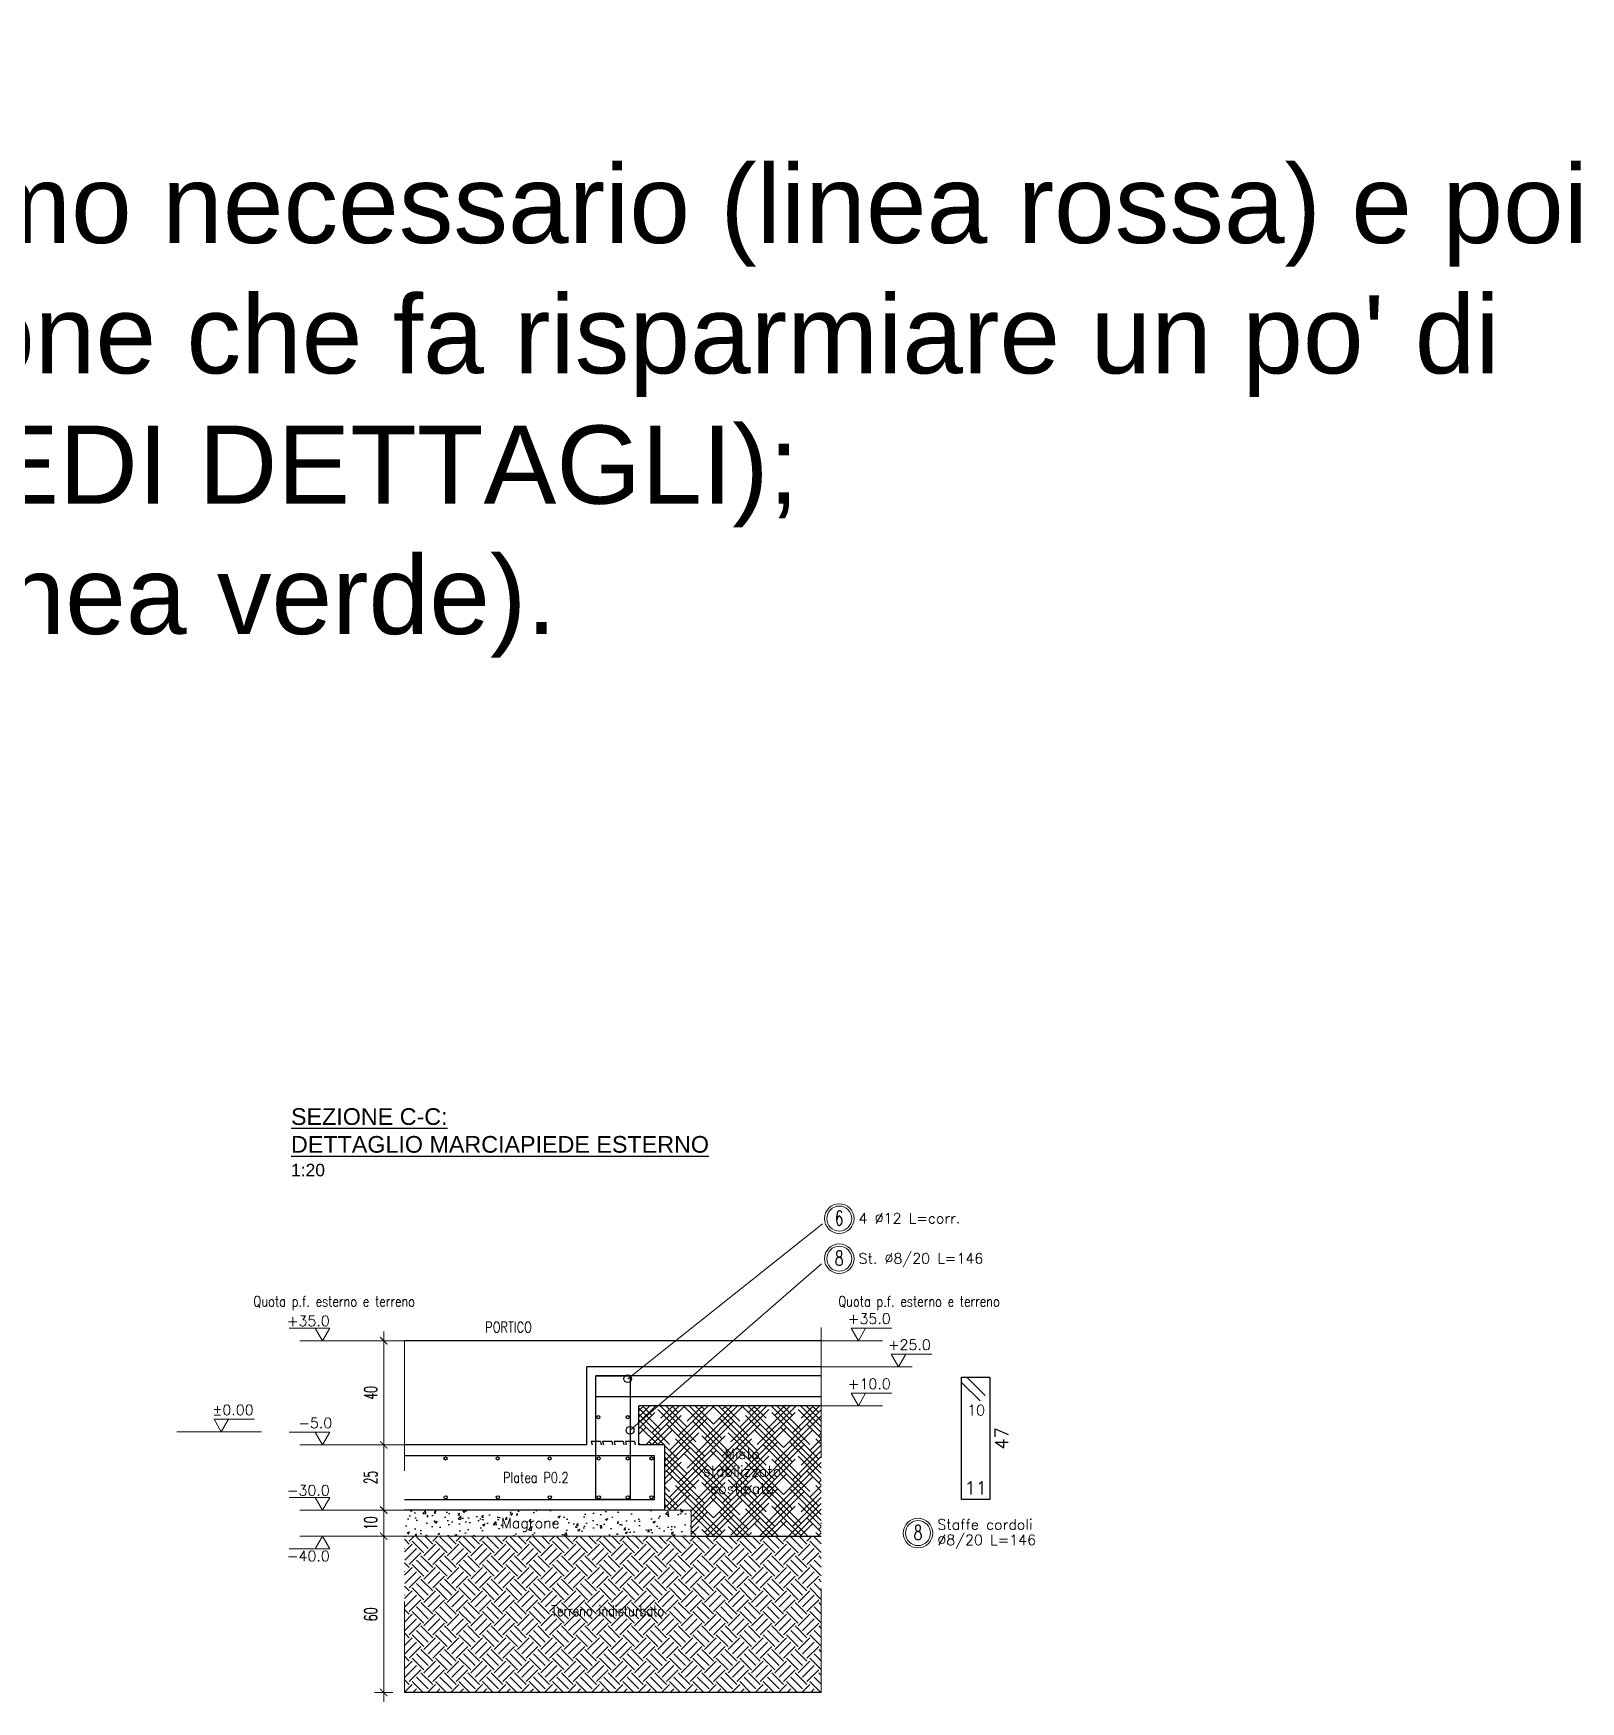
# Model space of a CAD drawing. Header units: metres. Extents: x 1942 to 4061, y -54 to 2640.
# Drawn here: x 3366 to 3959, y 162 to 802 of the extents above; entities that cross this region are included whole.
import ezdxf
from ezdxf.enums import TextEntityAlignment as Align

# ---------------------------------------------------------------- set-up
doc = ezdxf.new("R2010")
doc.units = ezdxf.units.M
doc.header["$LTSCALE"] = 10
doc.header["$PDMODE"] = 35
doc.header["$PDSIZE"] = 0.1
for name, pattern in [('AUSGEZOGEN', [0]), ('CONTINUA', [0]), ('DASHDOT', [1, 0.5, -0.25, 0, -0.25])]:
    doc.linetypes.add(name, pattern=pattern)
for name, color, linetype in [('15-', 6, 'Continuous'), ('15-SI', 4, 'Continuous'), ('Architettonici', 250, 'Continuous'), ('Armatura long', 96, 'Continuous'), ('Ferri desc', 2, 'Continuous'), ('M', 2, 'Continuous'), ('Magrone', 7, 'Continuous'), ('Muri_dettagli', 141, 'Continuous'), ('SEMATEXT', 7, 'Continuous'), ('Testi', 3, 'Continuous')]:
    doc.layers.add(name, color=color, linetype=linetype)
for name, color, linetype, lineweight in [('Architettonico', 250, 'Continuous', 18), ('Descrizioni', 52, 'AUSGEZOGEN', 18), ('dünn', 5, 'Continuous', 18), ('QUOTE', 6, 'AUSGEZOGEN', 18)]:
    doc.layers.add(name, color=color, linetype=linetype, lineweight=lineweight)
doc.layers.add('NOPLOT', color=7, linetype='Continuous', plot=False)
doc.styles.add('100H50', font='romans.shx', dxfattribs={"width": 0.6})
doc.styles.add('Arial', font='arial.ttf')
doc.styles.get("Standard").update_dxf_attribs({"font": 'romans.shx'})
doc.dimstyles.new('1-20', dxfattribs={"dimscale": 0, "dimtxt": 5, "dimasz": 0.4, "dimexe": 0.2, "dimexo": 1, "dimgap": 2.5, "dimtad": 1, "dimdec": 0, "dimzin": 0, "dimdsep": 46, "dimtxsty": '100H50', "dimblk": 'quota1', "dimcen": 0, "dimse1": 1, "dimse2": 1, "dimclrd": 256, "dimclre": 256, "dimclrt": 256, "dimadec": 0, "dimazin": 0, "dimtfac": 1, "dimtdec": 0, "dimtix": 1, "dimtmove": 2, "dimatfit": 3, "dimldrblk": 'Q', "dimfxl": 1, "dimtolj": 1, "dimtzin": 0, "dimlwd": -1, "dimarcsym": 0})
doc.dimstyles.new('Leader 1-50', dxfattribs={"dimscale": 60, "dimtxt": 0.15, "dimasz": 0.1, "dimexe": 0.1, "dimexo": 0.55, "dimgap": 0.1, "dimtad": 1, "dimdec": 0, "dimzin": 0, "dimdsep": 46, "dimtxsty": 'Standard', "dimblk": 'F', "dimcen": 0.09, "dimse1": 1, "dimse2": 1, "dimclrd": 256, "dimclre": 256, "dimclrt": 256, "dimadec": 0, "dimazin": 0, "dimtfac": 1, "dimtdec": 0, "dimtofl": 0, "dimtmove": 2, "dimatfit": 3, "dimldrblk": 'SMALL', "dimfxl": 1, "dimtolj": 1, "dimtzin": 0, "dimlwd": -1, "dimarcsym": 0})
doc.dimstyles.new('QUOTA_STAFFE_ESTRATTE 1-20', dxfattribs={"dimtxt": 5, "dimasz": 6.25, "dimexe": 1, "dimexo": 1, "dimgap": 2, "dimtad": 1, "dimdec": 0, "dimdsep": 46, "dimtxsty": 'Standard', "dimblk": 'CONCRETE_ARROW', "dimcen": 1, "dimse1": 1, "dimse2": 1, "dimsd1": 1, "dimsd2": 1, "dimclrd": 256, "dimclre": 256, "dimclrt": 2, "dimadec": 0, "dimazin": 0, "dimtm": 1, "dimtfac": 1, "dimtdec": 0, "dimtix": 1, "dimtofl": 0, "dimtmove": 0, "dimatfit": 3, "dimldrblk": 'CONCRETE_ARROW', "dimfxl": 1, "dimtolj": 1, "dimarcsym": 0})

# ---------------------------------------------------------------- blocks, each defined once
blk = doc.blocks.new('quota1')
at = {"layer": 'QUOTE'}
for p, q in [((8.8, 0), (-8.8, 0)), ((0, -8.8), (0, 8.8))]:
    blk.add_line(p, q, dxfattribs=at)
at = {"layer": 'QUOTE', "const_width": 1}
blk.add_lwpolyline([(-3.5, -3.5), (3.5, 3.5)], dxfattribs=at)
blk = doc.blocks.new('*D44')
at = {"layer": 'Defpoints', "color": 0, "transparency": 16777216}
for p in [(3556.89, 260.7, -77067.68), (3500.02, 235.7), (3509.51, 235.7, -77067.68)]:
    blk.add_point(p, dxfattribs=at)
at = {"layer": 'QUOTE', "transparency": 16777216}
blk.add_line((3500.02, 260.3), (3500.02, 236.1), dxfattribs=at)
at = {"layer": 'QUOTE', "transparency": 16777216, "xscale": 0.4, "yscale": 0.4, "zscale": 0.4}
for p, rotation in [((3500.02, 260.7), 90), ((3500.02, 235.7), 270)]:
    blk.add_blockref('quota1', p, dxfattribs=dict(at, rotation=rotation))
at = {"layer": 'QUOTE', "transparency": 16777216, "insert": (3495.02, 248.2), "char_height": 5, "attachment_point": 5, "rotation": 90, "style": '100H50'}
blk.add_mtext('\\A1;25', dxfattribs=at)
blk = doc.blocks.new('Q')
at = {"layer": '15-'}
for p, q in [((-4.4, 0), (4.4, 0)), ((0, 4.4), (0, -4.4))]:
    blk.add_line(p, q, dxfattribs=at)
at = {"layer": '15-SI'}
blk.add_line((-3.7, -3.7), (3.7, 3.7), dxfattribs=at)
blk = doc.blocks.new('*D63')
at = {"layer": 'Defpoints', "color": 0, "transparency": 16777216}
for p in [(3507.99, 235.7), (3500.02, 225.7), (3507.99, 225.7)]:
    blk.add_point(p, dxfattribs=at)
at = {"layer": 'QUOTE', "transparency": 16777216}
blk.add_line((3500.02, 235.3), (3500.02, 226.1), dxfattribs=at)
at = {"layer": 'QUOTE', "transparency": 16777216, "xscale": 0.4, "yscale": 0.4, "zscale": 0.4}
for p, rotation in [((3500.02, 235.7), 90), ((3500.02, 225.7), 270)]:
    blk.add_blockref('quota1', p, dxfattribs=dict(at, rotation=rotation))
at = {"layer": 'QUOTE', "transparency": 16777216, "insert": (3495.02, 230.7), "char_height": 5, "attachment_point": 5, "rotation": 90, "style": '100H50'}
blk.add_mtext('\\A1;10', dxfattribs=at)
blk = doc.blocks.new('*D45')
at = {"layer": 'Defpoints', "color": 0, "transparency": 16777216}
for p in [(3583.76, 300.7), (3500.02, 260.7), (3504.19, 260.7)]:
    blk.add_point(p, dxfattribs=at)
at = {"layer": 'QUOTE', "transparency": 16777216}
blk.add_line((3500.02, 300.3), (3500.02, 261.1), dxfattribs=at)
at = {"layer": 'QUOTE', "transparency": 16777216, "xscale": 0.4, "yscale": 0.4, "zscale": 0.4}
for p, rotation in [((3500.02, 300.7), 90), ((3500.02, 260.7), 270)]:
    blk.add_blockref('quota1', p, dxfattribs=dict(at, rotation=rotation))
at = {"layer": 'QUOTE', "transparency": 16777216, "insert": (3495.02, 280.7), "char_height": 5, "attachment_point": 5, "rotation": 90, "style": '100H50'}
blk.add_mtext('\\A1;40', dxfattribs=at)
blk = doc.blocks.new('*D46')
at = {"layer": 'Defpoints', "color": 0, "transparency": 16777216}
for p in [(3507.99, 225.7), (3500.02, 165.7), (3507.99, 165.7)]:
    blk.add_point(p, dxfattribs=at)
at = {"layer": 'QUOTE', "transparency": 16777216}
blk.add_line((3500.02, 225.3), (3500.02, 166.1), dxfattribs=at)
at = {"layer": 'QUOTE', "transparency": 16777216, "xscale": 0.4, "yscale": 0.4, "zscale": 0.4}
for p, rotation in [((3500.02, 225.7), 90), ((3500.02, 165.7), 270)]:
    blk.add_blockref('quota1', p, dxfattribs=dict(at, rotation=rotation))
at = {"layer": 'QUOTE', "transparency": 16777216, "insert": (3495.02, 195.7), "char_height": 5, "attachment_point": 5, "rotation": 90, "style": '100H50'}
blk.add_mtext('\\A1;60', dxfattribs=at)
blk = doc.blocks.new('Descrizioneferro1')
at = {"layer": 'Descrizioni', "color": 8, "linetype": 'ByBlock', "lineweight": -2, "transparency": 16777216}
blk.add_circle((0, 0), 14.2, dxfattribs=at)
at = {"layer": 'Descrizioni', "color": 3, "linetype": 'ByBlock', "lineweight": -2, "transparency": 16777216}
blk.add_circle((0, 0), 12, dxfattribs=at)
at = {"color": 3, "linetype": 'ByBlock', "lineweight": -2, "transparency": 16777216, "width": 0.7}
blk.add_attdef('888', text='', height=14, dxfattribs=at).set_placement((0, -6.5), align=Align.CENTER)
blk = doc.blocks.new('_Small')
at = {"color": 0, "linetype": 'ByBlock', "lineweight": -2}
blk.add_circle((0, 0), 0.25, dxfattribs=at)
blk = doc.blocks.new('F')
blk.add_hatch(color=256).paths.add_polyline_path([(-8.64, 1.44), (-8.64, -1.44), (0, 0)])
for p, q in [((0, 12), (0, -12)), ((-8.64, 1.44), (0, 0)), ((-8.64, 1.44), (-8.64, -1.44)), ((0, 0), (-8.64, -1.44))]:
    blk.add_line(p, q)
blk = doc.blocks.new('*D47')
at = {"layer": 'Defpoints', "color": 0, "transparency": 16777216}
for p in [(3721.87, 239.7), (3732.67, 239.7), (3732.67, 239.7)]:
    blk.add_point(p, dxfattribs=at)
at = {"layer": 'M', "color": 2, "transparency": 16777216, "insert": (3727.27, 244.2), "char_height": 5, "attachment_point": 5}
blk.add_mtext('\\A1;11', dxfattribs=at)
blk = doc.blocks.new('CONCRETE_ARROW')
at = {"color": 0, "linetype": 'ByBlock'}
for p, q in [((-1, 0), (0, 0)), ((0, 1), (0, -1))]:
    blk.add_line(p, q, dxfattribs=at)
at = {"color": 0, "linetype": 'ByBlock', "const_width": 0.15}
blk.add_lwpolyline([(1, 1), (-1, -1)], dxfattribs=at)
blk = doc.blocks.new('*D48')
at = {"layer": 'Defpoints', "color": 0, "transparency": 16777216}
for p in [(3732.67, 286.7), (3732.67, 286.7), (3732.67, 239.7)]:
    blk.add_point(p, dxfattribs=at)
at = {"layer": 'M', "color": 2, "transparency": 16777216, "insert": (3737.17, 263.2), "char_height": 5, "attachment_point": 5, "rotation": 90}
blk.add_mtext('\\A1;47', dxfattribs=at)

msp = doc.modelspace()

# ---------------------------------------------------------------- hatches: boundary and pattern name
at = {"layer": 'Architettonico', "transparency": 33554687}
h = msp.add_hatch(dxfattribs=at)
h.set_pattern_fill('HOUND', color=256, angle=45, style=0)
h.set_pattern_definition([(45, (-118091.8223, 91723.6013), (3.367596045, 5.612660076), [25.4, -12.7]), (135, (-118091.8223, 91723.6013), (3.367596045, -5.612660076), [25.4, -12.7])])
h.paths.add_polyline_path([(3667.99, 275.7), (3597.99, 275.7), (3597.99, 260.7), (3607.99, 260.7), (3607.99, 235.7), (3617.99, 235.7), (3617.99, 225.7), (3667.99, 225.7)])
h = msp.add_hatch(dxfattribs=at)
h.set_pattern_fill('EARTH', color=256, angle=45, style=0)
h.set_pattern_definition([(45, (-118091.822, 91723.601), (9e-16, 8.98025612), [6.35, -6.35]), (45, (-118093.506, 91725.285), (9e-16, 8.98025612), [6.35, -6.35]), (45, (-118095.19, 91726.969), (9e-16, 8.98025612), [6.35, -6.35]), (135, (-118095.19, 91728.0914), (-8.98025612, 9e-16), [6.35, -6.35]), (135, (-118093.506, 91729.775), (-8.98025612, 9e-16), [6.35, -6.35]), (135, (-118091.822, 91731.459), (-8.98025612, 9e-16), [6.35, -6.35])])
h.paths.add_polyline_path([(3667.99, 225.7), (3617.99, 225.7), (3507.99, 225.7), (3507.99, 165.7), (3667.99, 165.7)])
at = {"layer": 'Magrone', "transparency": 33554687}
h = msp.add_hatch(dxfattribs=at)
h.set_pattern_fill('AR-CONC', color=256, scale=0.05, style=0)
h.set_pattern_definition([(50, (-30226.208, 32510.847), (9.1092334, -0.7969543), [0.9525, -10.4775]), (355, (-30226.208, 32510.847), (-1.7621413, 9.5528321), [0.762, -8.382]), (100.451, (-30225.449, 32510.78), (7.3471251, 8.7558344), [0.8095, -8.9045]), (46.1842, (-30226.208, 32513.387), (13.553952, -2.1021164), [1.42875, -15.71625]), (96.6356, (-30225.079, 32513.211), (11.8702117, 12.3712778), [1.21425, -13.35675]), (351.184, (-30226.208, 32513.387), (11.8702303, 12.371256), [1.143, -12.573]), (21, (-30224.938, 32512.752), (7.580744, -5.1132759), [0.9525, -10.4775]), (326, (-30224.938, 32512.752), (3.0901014, 9.2093983), [0.762, -8.382]), (71.4514, (-30224.307, 32512.3255), (10.6708245, 4.0961429), [0.8095, -8.9045]), (37.5, (-30226.2083, 32510.8467), (0.15443016, 4.22775194), [0, -8.2804, 0, -8.509, 0, -8.41375]), (7.5, (-30226.2083, 32510.8467), (3.34098313, 5.00902874), [0, -4.8514, 0, -8.0899, 0, -3.20675]), (327.5, (-30229.0404, 32510.8467), (6.77952976, -0.2864372), [0, -3.175, 0, -9.906, 0, -13.1445]), (317.5, (-30230.3104, 32510.8467), (7.4064591, 1.27132455), [0, -4.1275, 0, -6.5786, 0, -9.3345])])
h.paths.add_polyline_path([(3617.99, 225.7), (3617.99, 235.7), (3507.99, 235.7), (3507.99, 225.7)])

# ---------------------------------------------------------------- linework, layer by layer
at = {"ltscale": 2, "transparency": 33554687}
msp.add_line((3617.99, 225.7), (3667.99, 225.7), dxfattribs=at)
at = {"layer": 'Architettonici', "lineweight": -3, "ltscale": 10, "transparency": 33554687}
msp.add_line((3667.99, 300.7), (3507.99, 300.7), dxfattribs=at)
at = {"layer": 'Armatura long', "transparency": 33554687}
for p, q in [((3667.99, 287.2), (3581.39, 287.2)), ((3667.99, 279.2), (3581.39, 279.2)), ((3507.99, 256.7), (3603.99, 256.7)), ((3603.99, 239.7), (3603.99, 256.7)), ((3507.99, 239.7), (3603.99, 239.7))]:
    msp.add_line(p, q, dxfattribs=at)
at = {"layer": 'Armatura long', "linetype": 'Continuous', "transparency": 33554687}
for p, q in [((3728.94, 277.63), (3721.87, 284.7)), ((3723.87, 286.7), (3730.94, 279.63))]:
    msp.add_line(p, q, dxfattribs=at)
at = {"layer": 'Armatura long', "transparency": 33554687}
for points in [[(3594.59, 287.2), (3594.59, 239.7), (3581.39, 239.7), (3581.39, 287.2), (3594.59, 287.2)], [(3732.67, 286.7), (3732.67, 239.7), (3721.87, 239.7), (3721.87, 286.7), (3732.67, 286.7)]]:
    msp.add_lwpolyline(points, close=True, dxfattribs=at)
for centre in [(3582.38, 271.33, 77067.68), (3593.67, 271.33, 77067.68), (3523.73, 255.5), (3543.73, 255.5), (3563.73, 255.5), (3582.53, 255.5), (3593.67, 255.5), (3602.79, 255.5), (3523.8, 240.61, 77067.68), (3543.8, 240.61, 77067.68), (3563.8, 240.61, 77067.68), (3582.6, 240.61, 77067.68), (3593.67, 240.61, 77067.68), (3602.79, 240.61, 77067.68)]:
    msp.add_circle(centre, 0.6, dxfattribs=at)
at = {"layer": 'dünn', "linetype": 'Continuous', "transparency": 33554687}
for p, q in [((3463.71, 305.54), (3479.3, 305.54)), ((3473.72, 305.54), (3476.51, 300.7)), ((3479.3, 305.54), (3476.51, 300.7)), ((3679.43, 305.54), (3682.23, 300.7)), ((3695.03, 305.54), (3679.43, 305.54)), ((3685.02, 305.54), (3682.23, 300.7)), ((3694.81, 295.54), (3697.61, 290.7)), ((3710.41, 295.54), (3694.81, 295.54)), ((3700.4, 295.54), (3697.61, 290.7)), ((3679.43, 280.54), (3682.23, 275.7)), ((3695.03, 280.54), (3679.43, 280.54)), ((3685.02, 280.54), (3682.23, 275.7)), ((3434.87, 270.54), (3437.66, 265.7)), ((3450.47, 270.54), (3434.87, 270.54)), ((3440.46, 270.54), (3437.66, 265.7)), ((3479.3, 265.54), (3463.71, 265.54)), ((3473.72, 265.54), (3476.51, 260.7)), ((3479.3, 265.54), (3476.51, 260.7)), ((3463.71, 240.54), (3479.3, 240.54)), ((3473.72, 240.54), (3476.51, 235.7)), ((3479.3, 240.54), (3476.51, 235.7)), ((3473.72, 220.87), (3476.51, 225.7)), ((3479.3, 220.87), (3476.51, 225.7)), ((3463.71, 220.87), (3479.3, 220.87))]:
    msp.add_line(p, q, dxfattribs=at)
at = {"layer": 'Magrone', "linetype": 'Continuous', "lineweight": 0, "ltscale": 2, "transparency": 33554687}
msp.add_lwpolyline([(3507.99, 225.7), (3617.99, 225.7), (3617.99, 235.7), (3507.99, 235.7)], dxfattribs=at)
at = {"layer": 'Muri_dettagli', "transparency": 33554687}
for p, q in [((3667.99, 290.7), (3577.99, 290.7)), ((3577.99, 260.7), (3577.99, 290.7)), ((3667.99, 275.7), (3597.99, 275.7)), ((3597.99, 260.7), (3597.99, 275.7)), ((3577.99, 260.7), (3507.99, 260.7)), ((3579.7, 261.97), (3579.98, 260.7)), ((3583.2, 261.97), (3579.7, 261.97)), ((3583.2, 261.97), (3583.47, 260.7)), ((3584.06, 261.97), (3584.34, 260.7)), ((3587.56, 261.97), (3584.06, 261.97)), ((3587.56, 261.97), (3587.83, 260.7)), ((3588.42, 261.97), (3588.7, 260.7)), ((3591.92, 261.97), (3588.42, 261.97)), ((3591.92, 261.97), (3592.19, 260.7)), ((3592.78, 261.97), (3593.06, 260.7)), ((3596.28, 261.97), (3592.78, 261.97)), ((3596.28, 261.97), (3596.55, 260.7)), ((3607.99, 260.7), (3597.99, 260.7)), ((3607.99, 235.7), (3607.99, 260.7)), ((3607.99, 235.7), (3507.99, 235.7))]:
    msp.add_line(p, q, dxfattribs=at)
at = {"layer": 'NOPLOT', "transparency": 33554687}
msp.add_line((3667.99, 165.7), (3507.99, 165.7), dxfattribs=at)
at = {"layer": 'QUOTE', "color": 8, "linetype": 'DASHDOT', "ltscale": 10, "transparency": 33554687}
for p, q in [((3667.99, 305.7), (3667.99, 165.7)), ((3507.99, 300.7), (3467.81, 300.7)), ((3507.99, 300.7), (3507.99, 165.7)), ((3691.48, 300.7), (3667.99, 300.7)), ((3702.81, 290.7), (3667.99, 290.7)), ((3691.48, 275.7), (3667.99, 275.7)), ((3453.14, 265.7), (3420.6, 265.7)), ((3507.99, 260.7), (3467.81, 260.7)), ((3507.99, 235.7), (3467.81, 235.7)), ((3507.99, 225.7), (3467.81, 225.7))]:
    msp.add_line(p, q, dxfattribs=at)

# ---------------------------------------------------------------- block references
at = {"layer": 'Descrizioni', "linetype": 'CONTINUA', "ltscale": 20, "transparency": 33554687}
ref = msp.add_blockref('Descrizioneferro1', (3674.89, 347.56), dxfattribs=dict(at, xscale=0.4000000000014552, yscale=0.4000000000014552))
ref.add_attrib('888', '6', dxfattribs={"layer": '0', "color": 3, "linetype": 'ByBlock', "lineweight": -2, "height": 5.6, "width": 0.7}).set_placement((3674.88, 344.95), align=Align.CENTER)
ref = msp.add_blockref('Descrizioneferro1', (3674.89, 332.17), dxfattribs=dict(at, xscale=0.4000000000014552, yscale=0.4000000000014552))
ref.add_attrib('888', '8', dxfattribs={"layer": '0', "color": 3, "linetype": 'ByBlock', "lineweight": -2, "height": 5.6, "width": 0.7}).set_placement((3674.88, 329.56), align=Align.CENTER)
ref = msp.add_blockref('Descrizioneferro1', (3705.11, 226.87), dxfattribs=dict(at, xscale=0.4000000000014552, yscale=0.4000000000014552))
ref.add_attrib('888', '8', dxfattribs={"layer": '0', "color": 3, "linetype": 'ByBlock', "lineweight": -2, "height": 5.6, "width": 0.7}).set_placement((3705.1, 224.26), align=Align.CENTER)

# ---------------------------------------------------------------- texts
at = {"layer": 'Ferri desc', "transparency": 33554687}
for s, p in [('4 %%C12 L=corr.', (3682.32, 345.67)), ('St. %%C8/20 L=146', (3682.32, 330.27)), ('Magrone', (3545.1, 228.72, 77067.68)), ('Staffe cordoli', (3712.54, 228.19)), ('%%C8/20 L=146', (3712.54, 222.26))]:
    msp.add_text(s, height=4, dxfattribs=at).set_placement(p)
at = {"layer": 'Ferri desc', "transparency": 33554687, "width": 0.8}
for s, p in [('Quota p.f. esterno e terreno', (3450.03, 313.8)), ('Quota p.f. esterno e terreno', (3674.51, 313.8)), ('PORTICO', (3538.96, 303.89)), ('Platea P0.2', (3545.78, 246.2)), ('Terreno indisturbato', (3564.35, 195.04))]:
    msp.add_text(s, height=4, dxfattribs=at).set_placement(p)
at = {"layer": 'Ferri desc', "transparency": 33554687, "insert": (3637.59, 259.31), "char_height": 4, "width": 46.5971, "attachment_point": 2}
msp.add_mtext('Misto stabilizzato costipato', dxfattribs=at)
at = {"layer": 'M', "transparency": 33554687}
for s, p in [('+35.0', (3479.3, 306.28)), ('+35.0', (3694.64, 307.14)), ('+25.0', (3710.02, 297.14)), ('+10.0', (3694.64, 282.14)), ('%%P0.00', (3450.08, 272.14)), ('-5.0', (3480.26, 267.14)), ('-30.0', (3479.3, 241.28)), ('-40.0', (3479.3, 216.09))]:
    msp.add_text(s, height=4, dxfattribs=at).set_placement(p, align=Align.RIGHT)
msp.add_text('10', height=4, dxfattribs=at).set_placement((3723.99, 272.03))
at = {"layer": 'SEMATEXT', "color": 7, "transparency": 33554687, "insert": (2498.41, 562.78), "char_height": 30, "width": 1467.6412, "attachment_point": 7}
msp.add_mtext("{\\fArial|b0|i0|c0|p34;DUE POSSIBILITA':\\P\\pi-90,l120,t120;1)^Irealizzare la platea di dimensioni il minimo necessario (linea rossa) e poi il resto fare marciapiede rialzato: soluzione che fa risparmiare un po' di calcestruzzo ma con più lavorazione (VEDI DETTAGLI);\\P2)^Irealizzare platea su tutta la superficie (linea verde).}", dxfattribs=at)
at = {"layer": 'Testi', "transparency": 33554687, "insert": (3464.43, 389.9), "char_height": 6.4, "width": 255.4657, "attachment_point": 1, "style": 'Arial'}
msp.add_mtext('{\\LSEZIONE C-C:\\PDETTAGLIO MARCIAPIEDE ESTERNO\\P\\H0.75x;\\l1:20}', dxfattribs=at)

# ---------------------------------------------------------------- dimensions: what is measured, and where the dimension line sits
at = {"layer": 'M', "transparency": 33554687}
dim = msp.add_linear_dim(base=(3732.67, 286.7), p1=(3732.67, 239.7), p2=(3732.67, 286.7), angle=90, dimstyle='QUOTA_STAFFE_ESTRATTE 1-20', override={"dimtad": 2}, dxfattribs=at)
dim.commit()
dim.dimension.update_dxf_attribs({"geometry": '*D48', "text_midpoint": (3737.17, 263.2)})
dim = msp.add_linear_dim(base=(3732.67, 239.7), p1=(3721.87, 239.7), p2=(3732.67, 239.7), dimstyle='QUOTA_STAFFE_ESTRATTE 1-20', dxfattribs=at)
dim.commit()
dim.dimension.update_dxf_attribs({"geometry": '*D47', "text_midpoint": (3727.27, 244.2)})
at = {"layer": 'QUOTE', "transparency": 33554687}
for base, p1, p2, picture, middle in [((3500.02, 260.7), (3583.76, 300.7), (3504.19, 260.7), '*D45', (3495.02, 280.7)), ((3500.02, 235.7, 77067.68), (3556.89, 260.7), (3509.51, 235.7), '*D44', (3495.02, 248.2, 77067.68)), ((3500.02, 225.7), (3507.99, 235.7), (3507.99, 225.7), '*D63', (3495.02, 230.7)), ((3500.02, 165.7), (3507.99, 225.7), (3507.99, 165.7), '*D46', (3495.02, 195.7))]:
    dim = msp.add_linear_dim(base=base, p1=p1, p2=p2, angle=90, dimstyle='1-20', override={"dimscale": 1}, dxfattribs=at)
    dim.commit()
    dim.dimension.update_dxf_attribs({"geometry": picture, "text_midpoint": middle})

# ---------------------------------------------------------------- leaders
at = {"layer": 'Descrizioni', "linetype": 'CONTINUA', "ltscale": 20, "transparency": 33554687}
for points in [[(3593.67, 286.11), (3668.43, 345.53)], [(3594.59, 266.32), (3668.06, 330.2)]]:
    msp.add_leader(points, dimstyle='Leader 1-50', override={"dimgap": 0.1, "dimtad": 0}, dxfattribs=at)

doc.saveas('drawing.dxf')
